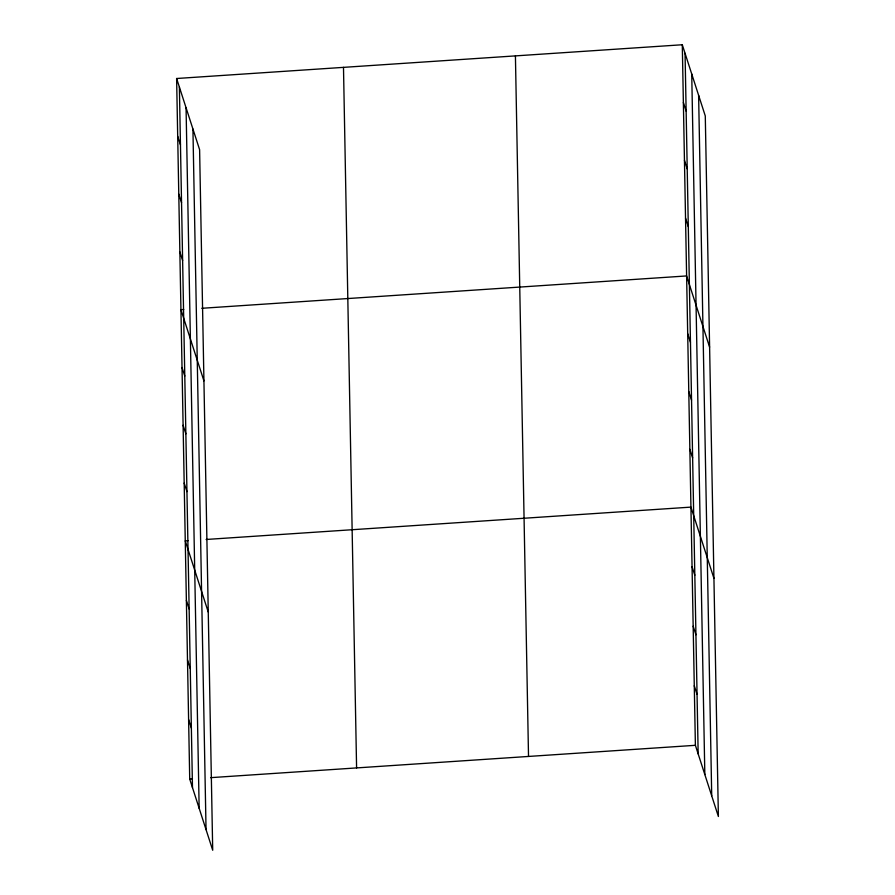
<?xml version="1.0" encoding="UTF-8"?>
<svg xmlns="http://www.w3.org/2000/svg" width="895" height="895" viewBox="0 0 895 895"><rect width="100%" height="100%" fill="white"/><g stroke="black" fill="none" stroke-linecap="round" stroke-linejoin="round"><path stroke-width="1.34" d="M176.617 78.503L199.607 149.689L212.708 850.25L189.718 779.053L176.617 78.503L682.292 44.75L705.282 115.947L718.383 816.497L695.393 745.311L682.292 44.75M183.721 309.502L180.935 309.681L203.926 380.878M201.8 308.294L686.61 275.94L709.612 347.126M188.04 540.681L185.265 540.871L208.255 612.057M206.118 539.472L690.94 507.118L713.93 578.315M189.718 779.053L192.492 778.874M210.571 777.665L695.393 745.311M683.366 102.545L686.141 111.125M684.451 160.339L687.226 168.92M685.536 218.134L688.3 226.715M687.696 333.734L690.47 342.304M688.781 391.529L691.544 400.099M689.855 449.324L692.629 457.893M692.048 566.669L694.822 575.239M693.166 626.209L695.93 634.79M694.274 685.76L697.048 694.341M177.691 136.297L180.466 144.867M178.776 194.092L181.54 202.662M179.85 251.887L182.625 260.467M182.021 367.476L184.784 376.057M183.095 425.27L185.869 433.851M184.18 483.076L186.954 491.646M186.373 600.411L189.147 608.992M187.491 659.962L190.255 668.543M188.599 719.513L191.373 728.082M698.615 95.284L711.715 795.834M691.734 73.994L704.835 774.544M685.055 53.32L698.167 753.881M515.419 55.882L528.52 756.443M343.49 67.36L356.59 767.921M192.928 129.025L206.04 829.587M186.059 107.736L199.16 808.297M179.38 87.072L192.481 787.634"/></g></svg>
